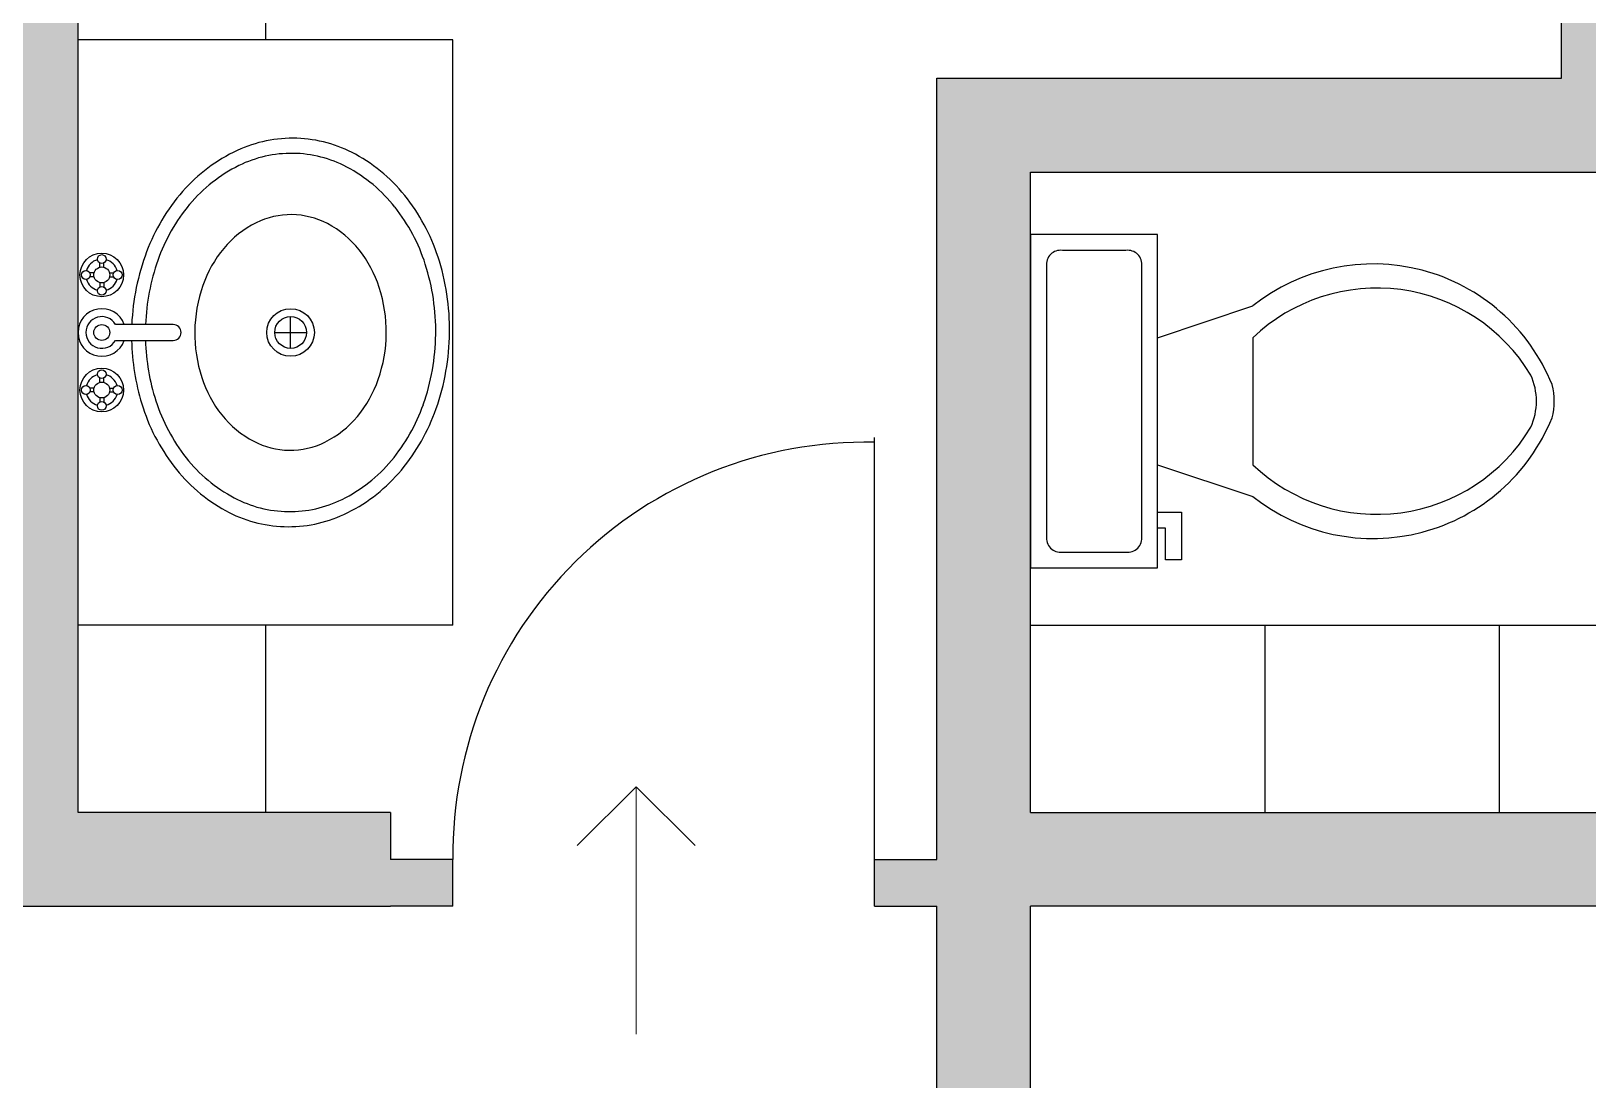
# Model space of a CAD drawing. Header units: millimetres. Extents: x 60252 to 149408, y 10197 to 135197.
# Drawn here: x 92227 to 95965, y 81805 to 84323 of the extents above; entities that cross this region are included whole.
import ezdxf

# ---------------------------------------------------------------- set-up
doc = ezdxf.new("R2010")
doc.units = ezdxf.units.MM
doc.layers.add('a_MUEBLE', color=3, linetype='Continuous', lineweight=5)
doc.layers.add('Doors', color=12, linetype='Continuous')
doc.layers.add('Floorplan -Outline', color=40, linetype='Continuous')

# ---------------------------------------------------------------- blocks, each defined once
blk = doc.blocks.new('Toilet - top')
for p, q in [((9.5, -6), (9.5, -2)), ((-10, -8.5), (-8, -8.5)), ((-10, -9.5), (-10, -8.5)), ((-8, -8.5), (-8, -8)), ((-7, -8), (-7, -9.5)), ((-4, -8), (-6, -14)), ((4, -8), (6, -14)), ((-7, -9.5), (-10, -9.5)), ((4, -14), (-4, -14))]:
    blk.add_line(p, q)
blk.add_lwpolyline([(10.5, -8), (10.5, 0), (-10.5, 0), (-10.5, -8)], close=True)
for points in [[(8.5, -1), (-8.5, -1)], [(-9.5, -2), (-9.5, -6)], [(-8.5, -7), (8.5, -7)]]:
    blk.add_lwpolyline(points)
for centre, radius, start, end in [((-8.625, -1.875), 0.884, 81.8699, 188.1301), ((8.625, -1.875), 0.884, 351.8699, 98.1301), ((-8.625, -6.125), 0.884, 171.8699, 278.1301), ((8.625, -6.125), 0.884, 261.8699, 8.1301), ((3.52, -21.58), 12.169, 141.46911, 247.97143), ((4.2, -21.817), 11.329, 136.36773, 238.94682), ((-3.519, -21.58), 12.169, 292.02843, 38.53071), ((-4.2, -21.817), 11.329, 301.05301, 43.63209), ((0, -27.876), 4, 245.73182, 294.26817), ((0, -29), 4, 254.86053, 285.13947)]:
    blk.add_arc(centre, radius, start, end)

msp = doc.modelspace()

# ---------------------------------------------------------------- hatches: boundary and pattern name
at = {"layer": 'Floorplan -Outline', "ltscale": 0.25}
h = msp.add_hatch(color=256, dxfattribs=at)
h.dxf.hatch_style = 1
h.paths.add_polyline_path([(107077.2, 63772), (107077.2, 64147), (107077.2, 68467), (107077.2, 68617), (106964.7, 68617), (106964.7, 68467), (106627.2, 68467), (106627.2, 65197), (106477.2, 65197), (106477.2, 65084.5), (106627.2, 65084.5), (106627.2, 64147), (106627.2, 63922), (106627.2, 63772)])
h.paths.add_polyline_path([(106964.7, 62017), (106964.7, 61867), (107077.2, 61867), (107077.2, 62017), (107077.2, 62422), (106627.2, 62422), (106627.2, 62017)])
h.paths.add_polyline_path([(107077.2, 59947), (107077.2, 60352), (107077.2, 60502), (106964.7, 60502), (106964.7, 60352), (106627.2, 60352), (106627.2, 59947)])
h.paths.add_polyline_path([(108577.2, 57922), (108577.2, 58372), (107077.2, 58372), (107077.2, 58597), (106627.2, 58597), (106627.2, 57922)])
h.paths.add_polyline_path([(113302.2, 57922), (113302.2, 53242), (113639.7, 53242), (113639.7, 53092), (113752.2, 53092), (113752.2, 53242), (113752.2, 58372), (110827.2, 58372), (110827.2, 57922)])
h.paths.add_polyline_path([(113752.2, 48247), (113752.2, 50197), (113752.2, 50347), (113639.7, 50347), (113639.7, 50197), (113302.2, 50197), (113302.2, 48697), (111802.2, 48697), (111802.2, 48247)])
h.paths.add_polyline_path([(109252.2, 48247), (109252.2, 48697), (106627.2, 48697), (106627.2, 48472), (106627.2, 48247)])
h.paths.add_polyline_path([(104002.2, 59947), (104002.2, 60172), (99127.2, 60172), (99127.2, 62197), (98377.2, 62197), (98377.2, 63568.6), (98377.2, 63922), (98377.2, 66322), (98152.2, 66322), (98152.2, 62197), (96652.2, 62197), (96427.2, 62197), (96427.2, 59947), (96652.2, 59947), (96802.2, 59947), (96802.2, 60059.5), (96652.2, 60059.5), (96652.2, 61972), (98002.2, 61972), (98902.2, 61972), (98902.2, 61667.2), (98902.2, 60172), (97867.2, 60172), (97867.2, 60059.5), (97717.2, 60059.5), (97717.2, 59947), (97867.2, 59947)])
h.paths.add_polyline_path([(105029.7, 64972), (105029.7, 65084.5), (105179.7, 65084.5), (105179.7, 65197), (105029.7, 65197), (98377.2, 65197), (98377.2, 64972)])
h.paths.add_polyline_path([(97180.7, 70972), (101961.2, 70972), (101961.2, 68686), (100589.6, 68686), (96539.7, 68686), (96539.7, 68836), (96427.2, 68836), (96427.2, 68686), (96427.2, 68461), (97011.2, 68461), (102186.2, 68461), (102186.2, 71197), (101827.2, 71197), (101827.2, 72772), (103439.7, 72772), (103439.7, 73222), (102052.2, 73222), (102052.2, 74272), (101602.2, 74272), (101602.2, 71197), (96539.7, 71197), (96539.7, 71347), (96427.2, 71347), (96427.2, 71197), (96427.2, 70319.5), (96427.2, 69998.5), (96427.2, 69848.5), (96539.7, 69848.5), (96539.7, 69998.5), (96652.2, 69998.5), (96652.2, 70972)])
h.paths.add_polyline_path([(102052.2, 76522), (102052.2, 79222), (101602.2, 79222), (101602.2, 78284.5), (100964.7, 78284.5), (99239.7, 78284.5), (98564.7, 78284.5), (98564.7, 78059.5), (99014.7, 78059.5), (99014.7, 77159.5), (98564.7, 77159.5), (96652.2, 77159.5), (96652.2, 78059.5), (97102.2, 78059.5), (97102.2, 78284.5), (96427.2, 78284.5), (96224.7, 78284.5), (96224.7, 78172), (96074.7, 78172), (96074.7, 78059.5), (96427.2, 78059.5), (96427.2, 72794.5), (96427.2, 72644.5), (96539.7, 72644.5), (96539.7, 72794.5), (96652.2, 72794.5), (96652.2, 76934.5), (99689.7, 76934.5), (99689.7, 77159.5), (99239.7, 77159.5), (99239.7, 78059.5), (99689.7, 78059.5), (101602.2, 78059.5), (101602.2, 77159.5), (101152.2, 77159.5), (101152.2, 76934.5), (101602.2, 76934.5), (101602.2, 76522)])
h.paths.add_polyline_path([(102052.2, 81472), (102052.2, 87097), (98413.2, 87097), (98413.2, 86647), (98413.2, 83546.9), (97627.2, 83546.9), (97627.2, 82334.5), (97477.2, 82334.5), (97477.2, 82222), (97627.2, 82222), (100402.2, 82222), (100402.2, 82334.5), (100252.2, 82334.5), (100252.2, 82447), (97852.2, 82447), (97852.2, 83321.9), (98638.2, 83321.9), (98638.2, 86647), (101602.2, 86647), (101602.2, 82334.5), (101452.2, 82334.5), (101452.2, 82222), (101602.2, 82222), (101602.2, 81472)])
h.paths.add_polyline_path([(97738.2, 86647), (97738.2, 87097), (95902.2, 87097), (95902.2, 86647), (95902.2, 84209.5), (94402.2, 84209.5), (94402.2, 82334.5), (94252.2, 82334.5), (94252.2, 82222), (94402.2, 82222), (94402.2, 78022), (94402.2, 77797), (94402.2, 74819.5), (94514.7, 74819.5), (94514.7, 74669.5), (94627.2, 74669.5), (94627.2, 74819.5), (94627.2, 78059.5), (94777.2, 78059.5), (94777.2, 78172), (94627.2, 78172), (94627.2, 79747), (94627.2, 79972), (94627.2, 82222), (96314.7, 82222), (96464.7, 82222), (96464.7, 82334.5), (96314.7, 82334.5), (96314.7, 82447), (94627.2, 82447), (94627.2, 82897), (94627.2, 83984.5), (96127.2, 83984.5), (96127.2, 86647)])
h.paths.add_polyline_path([(94402.2, 86647), (95227.2, 86647), (95227.2, 87097), (94627.2, 87097), (89002.2, 87097), (89002.2, 82672), (89002.2, 80197), (89452.2, 80197), (89452.2, 82222), (90764.7, 82222), (90914.7, 82222), (90914.7, 82334.5), (90764.7, 82334.5), (90764.7, 82447), (89452.2, 82447), (89452.2, 86647), (91927.2, 86647), (92114.7, 86647), (92114.7, 82334.5), (91964.7, 82334.5), (91964.7, 82222), (92114.7, 82222), (93089.7, 82222), (93239.7, 82222), (93239.7, 82334.5), (93089.7, 82334.5), (93089.7, 82447), (92339.7, 82447), (92339.7, 84547), (92339.7, 86647)])

# ---------------------------------------------------------------- linework, layer by layer
for p, q in [((92789.7, 84751.8), (92789.7, 84301.8)), ((92339.7, 82447), (92339.7, 84547)), ((93239.7, 84301.8), (92339.7, 84301.8)), ((93239.7, 82897), (93239.7, 84301.8)), ((92378.5, 83742.3), (92368.2, 83742.3)), ((92378.6, 83732.8), (92368.2, 83732.8)), ((92392.1, 83755.8), (92392.1, 83766.1)), ((92401.6, 83755.9), (92401.6, 83766.1)), ((92415.1, 83742.3), (92425.4, 83742.3)), ((92415.2, 83732.8), (92425.4, 83732.8)), ((92392.1, 83719.2), (92392.1, 83709)), ((92401.6, 83719.3), (92401.6, 83709)), ((92850.1, 83561.3), (92850.1, 83637.5)), ((92568.3, 83618.5), (92429.7, 83618.5)), ((92812, 83599.4), (92888.2, 83599.4)), ((92429.7, 83580.4), (92568.3, 83580.4)), ((92392.1, 83479.6), (92392.1, 83489.9)), ((92401.6, 83479.7), (92401.6, 83489.9)), ((92378.5, 83466.1), (92368.2, 83466.1)), ((92378.6, 83456.6), (92368.2, 83456.6)), ((92392.1, 83443), (92392.1, 83432.7)), ((92401.6, 83443.1), (92401.6, 83432.7)), ((92415.1, 83466.1), (92425.4, 83466.1)), ((92415.2, 83456.6), (92425.4, 83456.6)), ((93239.7, 82897), (92339.7, 82897)), ((92789.7, 82897), (92789.7, 82447)), ((94627.2, 82447), (94627.2, 82897)), ((94627.2, 82897), (96314.7, 82897)), ((95189.7, 82897), (95189.7, 82447)), ((95752.2, 82897), (95752.2, 82447))]:
    msp.add_line(p, q)
for centre, radius in [((92396.8, 83737.5), 52.4), ((92396.8, 83775.6), 10.6), ((92358.7, 83737.5), 10.6), ((92396.8, 83737.5), 19.1), ((92434.9, 83737.5), 10.6), ((92396.8, 83699.4), 10.6), ((92850.1, 83599.4), 57.1), ((92850.1, 83599.4), 38.1), ((92396.8, 83599.4), 19.1), ((92396.8, 83461.3), 52.4), ((92396.8, 83499.4), 10.6), ((92358.7, 83461.3), 10.6), ((92396.8, 83461.3), 19.1), ((92434.9, 83461.3), 10.6), ((92396.8, 83423.2), 10.6)]:
    msp.add_circle(centre, radius)
at = {"linetype": 'Continuous'}
for centre, radius, start, end in [((92889.6, 83676.6), 396.8, 114.9909, 138.847), ((92855, 83751), 314.7, 88.1545, 114.9909), ((92855, 83751), 314.7, 61.318, 88.1545), ((92886.9, 83674), 363.5, 116.2522, 140.1556), ((92852.1, 83744.6), 284.8, 89.1926, 116.2522), ((92852.1, 83744.6), 284.8, 62.1329, 89.1926), ((92815.3, 83675.1), 363.5, 38.2295, 62.1329), ((92815.6, 83679), 396.8, 37.462, 61.318), ((92946.1, 83627.3), 471.7, 138.847, 159.4216), ((92756.1, 83633.4), 471.7, 16.8873, 37.462), ((92942.4, 83627.8), 435.8, 140.1556, 160.6271), ((92851.1, 83693.7), 188.5, 89.3593, 116.3422), ((92851.1, 83693.7), 188.5, 62.3763, 89.3593), ((92758.6, 83630.4), 435.8, 17.758, 38.2295), ((92873.8, 83647.9), 239.5, 116.3422, 140.2296), ((92827.5, 83648.4), 239.5, 38.4889, 62.3763), ((93036.2, 83593.4), 568, 159.4216, 177.4727), ((93030.2, 83596.9), 528.8, 160.6271, 177.6604), ((92909.7, 83618), 286.3, 140.2296, 160.7366), ((92790.8, 83619.3), 286.3, 17.9819, 38.4889), ((92664, 83605.4), 568, 358.1545, 16.8873), ((92670, 83602), 528.8, 359.1926, 17.758), ((92966.6, 83598.1), 346.5, 160.7366, 179.3593), ((92733.5, 83600.7), 346.5, 359.3593, 17.9819), ((92966.6, 83598.1), 346.5, 179.3593, 197.9819), ((92733.5, 83600.7), 346.5, 340.7366, 359.3593), ((92670, 83602), 528.8, 340.6271, 359.1926), ((92664, 83605.4), 568, 339.4216, 358.1545), ((93036.2, 83593.4), 568, 181.3168, 196.8873), ((93030.2, 83596.9), 528.8, 181.7892, 197.758), ((92909.3, 83579.5), 286.3, 197.9819, 218.4889), ((92790.4, 83580.9), 286.3, 320.2296, 340.7366), ((92941.6, 83568.5), 435.8, 197.758, 218.2295), ((92944.1, 83565.5), 471.7, 196.8873, 217.462), ((92872.7, 83550.4), 239.5, 218.4889, 242.3763), ((92826.4, 83550.9), 239.5, 296.3422, 320.2296), ((92757.8, 83571.1), 435.8, 320.1556, 340.6271), ((92754.1, 83571.6), 471.7, 318.847, 339.4216), ((92849, 83505.2), 188.5, 242.3763, 269.3593), ((92849, 83505.2), 188.5, 269.3593, 296.3422), ((92884.8, 83523.8), 363.5, 218.2295, 242.1329), ((92813.2, 83524.8), 363.5, 296.2522, 320.1556), ((92884.6, 83519.9), 396.8, 217.462, 241.318), ((92810.5, 83522.3), 396.8, 294.9909, 318.847), ((92845.2, 83447.9), 314.7, 241.318, 268.1545), ((92848, 83454.2), 284.8, 242.1329, 269.1926), ((92848, 83454.2), 284.8, 269.1926, 296.2522), ((92845.2, 83447.9), 314.7, 268.1545, 294.9909)]:
    msp.add_arc(centre, radius, start, end, dxfattribs=at)
for centre, radius, start, end in [((92396.8, 83737.5), 38.1, 106.2342, 163.9047), ((92396.8, 83737.5), 38.1, 15.2407, 74.2093), ((92396.8, 83737.5), 38.1, 196.12, 254.0884), ((92396.8, 83737.5), 38.1, 286.4413, 344.0789), ((92396.8, 83599.4), 57.1, 19.6514, 340.3603), ((92396.8, 83599.4), 38.1, 30.3431, 329.7554), ((92568.3, 83599.4), 19.1, 270, 90), ((92396.8, 83461.3), 38.1, 106.4413, 164.0789), ((92396.8, 83461.3), 38.1, 16.12, 74.0884), ((92396.8, 83461.3), 38.1, 195.2407, 254.2093), ((92396.8, 83461.3), 38.1, 286.2342, 343.9047)]:
    msp.add_arc(centre, radius, start, end)
at = {"layer": 'a_MUEBLE'}
for p, q in [((93680, 82509.1), (93538.6, 82367.7)), ((93680, 81914.8), (93680, 82509.1)), ((93680, 82509.1), (93821.4, 82367.7))]:
    msp.add_line(p, q, dxfattribs=at)
at = {"layer": 'Doors'}
msp.add_line((94252.2, 82334.5), (94252.2, 83347), dxfattribs=at)
msp.add_arc((94231.8, 82343.8), 992.2, 88.8261, 180.5382, dxfattribs=at)
at = {"layer": 'Floorplan -Outline'}
for p, q in [((92339.7, 82447), (92339.7, 86647)), ((95902.2, 84209.5), (95902.2, 86647)), ((94402.2, 84209.5), (95902.2, 84209.5)), ((94402.2, 82334.5), (94402.2, 84209.5)), ((94627.2, 82447), (94627.2, 83984.5)), ((94627.2, 83984.5), (96127.2, 83984.5)), ((93089.7, 82447), (92339.7, 82447)), ((93089.7, 82447), (93089.7, 82334.5)), ((94627.2, 82447), (96314.7, 82447)), ((93239.7, 82334.5), (93089.7, 82334.5)), ((93239.7, 82222), (93239.7, 82334.5)), ((94252.2, 82334.5), (94402.2, 82334.5)), ((94252.2, 82222), (94252.2, 82334.5)), ((92114.7, 82222), (93089.7, 82222)), ((93239.7, 82222), (93089.7, 82222)), ((94252.2, 82222), (94402.2, 82222)), ((94402.2, 78022), (94402.2, 82222)), ((94627.2, 79972), (94627.2, 82222)), ((96314.7, 82222), (94627.2, 82222))]:
    msp.add_line(p, q, dxfattribs=at)

# ---------------------------------------------------------------- block references
at = {"xscale": 38.09999999999999, "yscale": 38.09999999999999, "zscale": 38.09999999999999, "rotation": 89.99999999999997}
msp.add_blockref('Toilet - top', (94627.2, 83434.4), dxfattribs=at)

doc.saveas('drawing.dxf')
